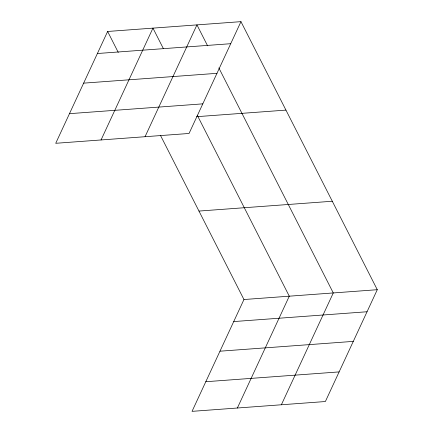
<?xml version="1.0" encoding="UTF-8"?>
<svg xmlns="http://www.w3.org/2000/svg" width="433" height="433" viewBox="0 0 433 433"><rect width="100%" height="100%" fill="white"/><g stroke="black" fill="none" stroke-linecap="round" stroke-linejoin="round"><path stroke-width="0.65" d="M107.628 31.468L55.722 143.296L189.048 133.472L240.959 21.65L107.628 31.468L118.263 52.388M101.051 139.956L152.957 28.129L163.295 48.453M145.05 136.714L196.955 24.892L207.596 45.811M160.54 135.518L243.952 299.528L192.041 411.35L325.372 401.532L377.278 289.704L240.959 21.65M237.376 408.01L289.282 296.188L197.34 115.394M281.374 404.768L333.28 292.946L218.844 67.927M97.393 53.519L230.724 43.701M83.639 83.147L216.971 73.323M69.469 113.668L202.801 103.85M196.614 116.688L285.942 110.106M198.964 211.066L332.295 201.248M243.952 299.528L377.278 289.704M233.717 321.573L367.043 311.755M219.964 351.201L353.296 341.383M205.794 381.722L339.126 371.904"/></g></svg>
